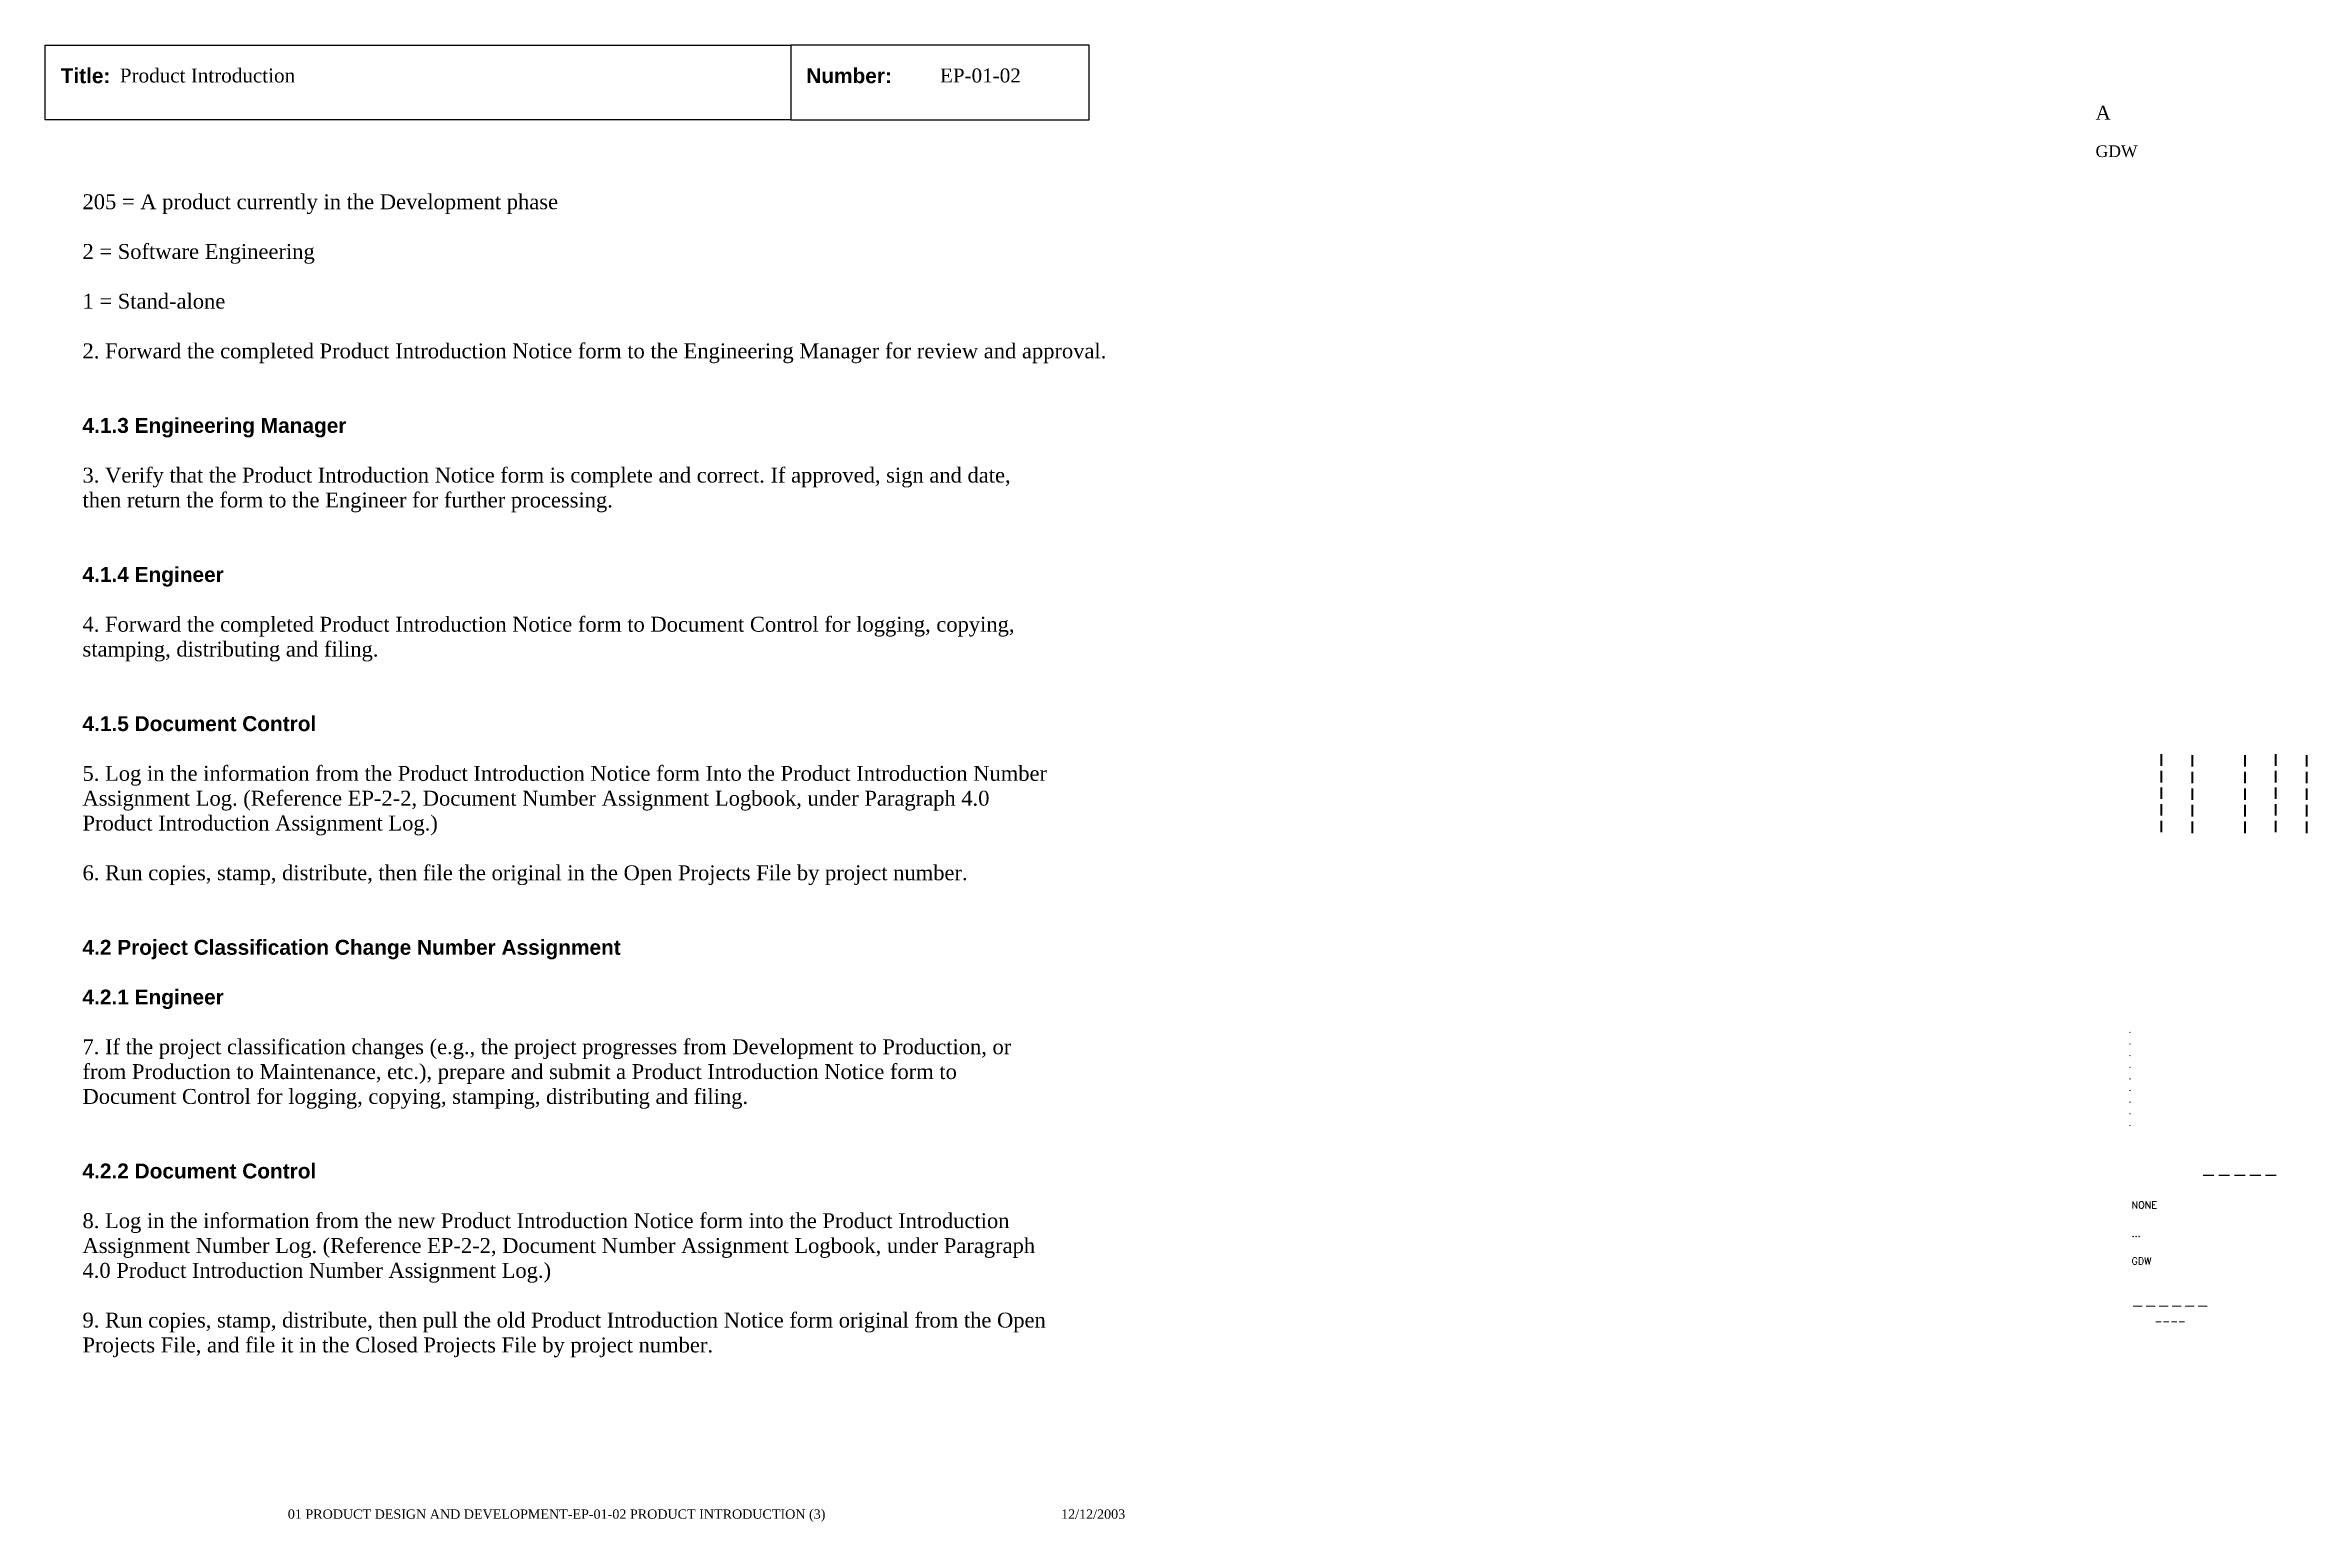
# Paper-space layout 'EP-01-02 Product Introduction (3)' of a CAD drawing. Header units: inches. Extents: x 1 to 31.3, y 0.2 to 20.
import ezdxf
from ezdxf.enums import TextEntityAlignment as Align

# ---------------------------------------------------------------- set-up
doc = ezdxf.new("R2010")
doc.units = ezdxf.units.IN
doc.header["$MEASUREMENT"] = 0
doc.layers.add('TitleBlock_Attributes', color=40, linetype='Continuous', plot=False)
doc.layers.add('TitleBlock_Atts_Print', color=1, linetype='Continuous')
doc.styles.get("Standard").update_dxf_attribs({"font": 'simplex.shx'})
doc.styles.add('style1', font='TIMES.TTF')
doc.styles.add('styleAtt', font='TIMES.TTF')
doc.styles.add('TBBIGTEXT', font='complex.shx')

# ---------------------------------------------------------------- blocks, each defined once
blk = doc.blocks.new('Test1')
at = {"layer": 'TitleBlock_Attributes', "style": 'TBBIGTEXT', "width": 0.8}
for tag, p, height in [('SideLine1', (29.492, 9.408), 0.25), ('SideLine2', (29.906, 9.396), 0.25), ('SideLine3', (30.612, 9.396), 0.25), ('SideLine4', (31.026, 9.408), 0.25), ('SideLine5', (31.44, 9.396), 0.25), ('File-Layout', (28.803, 3.641), 0.125)]:
    blk.add_attdef(tag, p, '', height=height, rotation=90, dxfattribs=at)
at = {"layer": 'TitleBlock_Attributes'}
for tag, p, height in [('REV1', (28.947, 6.754), 0.0625), ('REV2', (28.947, 6.598), 0.0625), ('REV3', (28.947, 6.442), 0.0625), ('REV4', (28.947, 6.286), 0.0625), ('REV5', (28.947, 6.13), 0.0625), ('REV6', (28.947, 5.974), 0.0625), ('REV7', (28.947, 5.818), 0.0625), ('REV8', (28.947, 5.662), 0.0625), ('REV9', (28.947, 5.506), 0.0625), ('SCALE', (28.983, 4.394), 0.0938), ('INCHARGE', (28.983, 4.016), 0.0938), ('DRW', (28.983, 3.641), 0.0938)]:
    blk.add_attdef(tag, p, '', height=height, dxfattribs=at)
at = {"layer": 'TitleBlock_Attributes', "style": 'TBBIGTEXT'}
for tag, height, p in [('PROJNUM', 0.188, (30.434, 4.761)), ('DWG_NUM', 0.156, (31.168, 4.127)), ('CUSTOMER', 0.156, (29.501, 3.017)), ('LOCATION', 0.0938, (29.501, 2.835)), ('DESC_1', 0.188, (29.501, 2.412)), ('DESC_2', 0.188, (29.501, 2.1)), ('DESC_3', 0.188, (29.501, 1.787))]:
    blk.add_attdef(tag, text='', height=height, dxfattribs=at).set_placement(p, align=Align.CENTER)
at = {"layer": 'TitleBlock_Attributes'}
blk.add_attdef('DRW_DATE', text='', height=0.0938, dxfattribs=at).set_placement((31.149, 3.648), align=Align.CENTER)

psp = doc.layouts.new('EP-01-02 Product Introduction (3)')

# ---------------------------------------------------------------- linework, layer by layer
for points in [[(1, 20), (11, 20), (11, 19), (1, 19)], [(11, 19), (15, 19), (15, 20), (11, 20)]]:
    psp.add_lwpolyline(points, close=True)

# ---------------------------------------------------------------- block references
ref = psp.add_blockref('Test1', (0, 0))
ref.add_attrib('CUSTOMER', '------', dxfattribs={"layer": 'TitleBlock_Attributes', "height": 0.1562, "style": 'TBBIGTEXT'}).set_placement((29.501, 3.017), align=Align.CENTER)
ref.add_attrib('LOCATION', '----', dxfattribs={"layer": 'TitleBlock_Attributes', "height": 0.0938, "style": 'TBBIGTEXT'}).set_placement((29.501, 2.835), align=Align.CENTER)
ref.add_attrib('DESC_1', 'Product Introduction', (2, 19.5), dxfattribs={"layer": 'TitleBlock_Atts_Print', "height": 0.1875, "style": 'styleAtt'})
ref.add_attrib('DESC_2', 'EP-01-02', (13, 19.5), dxfattribs={"layer": 'TitleBlock_Atts_Print', "height": 0.1875, "style": 'styleAtt'})
ref.add_attrib('DESC_3', 'A', (28.5, 19), dxfattribs={"layer": 'TitleBlock_Attributes', "height": 0.188, "style": 'styleAtt'})
ref.add_attrib('PROJNUM', '-----', dxfattribs={"layer": 'TitleBlock_Attributes', "height": 0.1875, "style": 'TBBIGTEXT'}).set_placement((30.434, 4.761), align=Align.CENTER)
ref.add_attrib('DWG_NUM', 'GDW', (28.5, 18.5), dxfattribs={"layer": 'TitleBlock_Attributes', "height": 0.1562, "style": 'styleAtt'})
ref.add_attrib('DRW_DATE', '12/12/2003', dxfattribs={"layer": 'TitleBlock_Atts_Print', "height": 0.125, "style": 'styleAtt'}).set_placement((15.055, 0.232), align=Align.CENTER)
ref.add_attrib('DRW', 'GDW', (28.983, 3.641), dxfattribs={"layer": 'TitleBlock_Attributes', "height": 0.0938})
ref.add_attrib('INCHARGE', '...', (28.983, 4.016), dxfattribs={"layer": 'TitleBlock_Attributes', "height": 0.0938})
ref.add_attrib('SCALE', 'NONE', (28.983, 4.394), dxfattribs={"layer": 'TitleBlock_Attributes', "height": 0.0938})
ref.add_attrib('REV1', '.', (28.947, 6.754), dxfattribs={"layer": 'TitleBlock_Attributes', "height": 0.0625})
ref.add_attrib('REV2', '.', (28.947, 6.598), dxfattribs={"layer": 'TitleBlock_Attributes', "height": 0.0625})
ref.add_attrib('REV3', '.', (28.947, 6.442), dxfattribs={"layer": 'TitleBlock_Attributes', "height": 0.0625})
ref.add_attrib('REV4', '.', (28.947, 6.286), dxfattribs={"layer": 'TitleBlock_Attributes', "height": 0.0625})
ref.add_attrib('REV5', '.', (28.947, 6.13), dxfattribs={"layer": 'TitleBlock_Attributes', "height": 0.0625})
ref.add_attrib('REV6', '.', (28.947, 5.974), dxfattribs={"layer": 'TitleBlock_Attributes', "height": 0.0625})
ref.add_attrib('REV7', '.', (28.947, 5.818), dxfattribs={"layer": 'TitleBlock_Attributes', "height": 0.0625})
ref.add_attrib('REV8', '.', (28.947, 5.662), dxfattribs={"layer": 'TitleBlock_Attributes', "height": 0.0625})
ref.add_attrib('REV9', '.', (28.947, 5.506), dxfattribs={"layer": 'TitleBlock_Attributes', "height": 0.0625})
ref.add_attrib('SideLine1', '-----', (29.492, 9.408), dxfattribs={"layer": 'TitleBlock_Attributes', "height": 0.25, "rotation": 90, "style": 'TBBIGTEXT', "width": 0.8})
ref.add_attrib('SideLine2', '-----', (29.906, 9.396), dxfattribs={"layer": 'TitleBlock_Attributes', "height": 0.25, "rotation": 90, "style": 'TBBIGTEXT', "width": 0.8})
ref.add_attrib('SideLine3', '-----', (30.612, 9.396), dxfattribs={"layer": 'TitleBlock_Attributes', "height": 0.25, "rotation": 90, "style": 'TBBIGTEXT', "width": 0.8})
ref.add_attrib('SideLine4', '-----', (31.026, 9.408), dxfattribs={"layer": 'TitleBlock_Attributes', "height": 0.25, "rotation": 90, "style": 'TBBIGTEXT', "width": 0.8})
ref.add_attrib('SideLine5', '-----', (31.44, 9.396), dxfattribs={"layer": 'TitleBlock_Attributes', "height": 0.25, "rotation": 90, "style": 'TBBIGTEXT', "width": 0.8})
ref.add_attrib('File-Layout', '01 PRODUCT DESIGN AND DEVELOPMENT-EP-01-02 PRODUCT INTRODUCTION (3)', dxfattribs={"layer": 'TitleBlock_Atts_Print', "height": 0.125, "style": 'styleAtt'}).set_placement((7.859, 0.232), align=Align.CENTER)

# ---------------------------------------------------------------- texts
at = {"color": 5, "char_height": 0.2, "width": 2, "attachment_point": 1, "line_spacing_factor": 1.5, "style": 'style1'}
for s, insert in [('{\\fArial|b1|i0|c0|p34;Title:}', (1.207, 19.691)), ('{\\fArial|b1|i0|c0|p34;Number:}', (11.207, 19.691))]:
    psp.add_mtext(s, dxfattribs=dict(at, insert=insert))
at = {"color": 5, "insert": (1.5, 18), "char_height": 0.2, "width": 13, "attachment_point": 1, "style": 'style1'}
psp.add_mtext('205 = A product currently in the Development phase\\P\\P2 = Software Engineering\\P\\P1 = Stand-alone\\P\\P2. Forward the completed Product Introduction Notice form to the Engineering Manager for review and approval.\\P\\P\\P{\\fArial|b1|i0|c0|p34;4.1.3 Engineering Manager\\P\\P}3. Verify that the Product Introduction Notice form is complete and correct. If approved, sign and date, then return the form to the Engineer for further processing.\\P\\P\\P{\\fArial|b1|i0|c0|p34;4.1.4 Engineer\\P\\P}4. Forward the completed Product Introduction Notice form to Document Control for logging, copying, stamping, distributing and filing.\\P\\P\\P{\\fArial|b1|i0|c0|p34;4.1.5 Document Control\\P\\P}5. Log in the information from the Product Introduction Notice form Into the Product Introduction Number Assignment Log. (Reference EP-2-2, Document Number Assignment Logbook, under Paragraph 4.0 Product Introduction Assignment Log.)\\P\\P6. Run copies, stamp, distribute, then file the original in the Open Projects File by project number.\\P\\P\\P{\\fArial|b1|i0|c0|p34;4.2 Project Classification Change Number Assignment\\P\\P4.2.1 Engineer\\P\\P}7. If the project classification changes (e.g., the project progresses from Development to Production, or from Production to Maintenance, etc.), prepare and submit a Product Introduction Notice form to Document Control for logging, copying, stamping, distributing and filing.\\P\\P\\P{\\fArial|b1|i0|c0|p34;4.2.2 Document Control\\P\\P}8. Log in the information from the new Product Introduction Notice form into the Product Introduction Assignment Number Log. (Reference EP-2-2, Document Number Assignment Logbook, under Paragraph 4.0 Product Introduction Number Assignment Log.)\\P\\P9. Run copies, stamp, distribute, then pull the old Product Introduction Notice form original from the Open Projects File, and file it in the Closed Projects File by project number.', dxfattribs=at)

doc.saveas('drawing.dxf')
